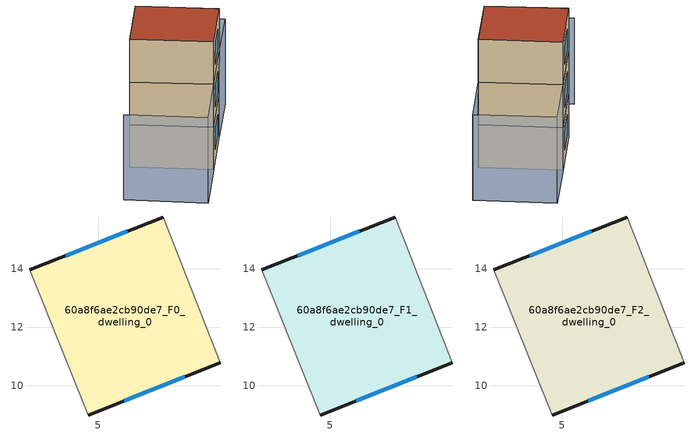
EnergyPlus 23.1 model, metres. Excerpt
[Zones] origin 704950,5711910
60a8f6ae2cb90de7_F0_dwelling_0
 floor ground (EU_floor_Construction): 7.22,15.77 9.17,10.79 4.67,9 2.66,13.96 z0
 wall outside (EU_wall_Construction): 7.22,15.77 2.66,13.96 / 4.67,9 9.17,10.79 z0:3
 wall adiabatic (EU_wall_Construction): 9.17,10.79 7.22,15.77 / 2.66,13.96 4.67,9 z0:3
 window (EU_Window_Construction): 5.99,15.28 3.89,14.45 / 5.89,9.48 7.95,10.3 z0.81:2.19
60a8f6ae2cb90de7_F1_dwelling_0
 floor to 60a8f6ae2cb90de7_F0_dwelling_0 (EU_floor_Construction): 7.22,15.77 9.17,10.79 4.67,9 2.66,13.96 z3
 wall outside (EU_wall_Construction): 7.22,15.77 2.66,13.96 / 4.67,9 9.17,10.79 z3:6
 wall adiabatic (EU_wall_Construction): 9.17,10.79 7.22,15.77 / 2.66,13.96 4.67,9 z3:6
 window (EU_Window_Construction): 5.99,15.28 3.89,14.45 / 5.89,9.48 7.95,10.3 z3.81:5.19
60a8f6ae2cb90de7_F2_dwelling_0
 floor to 60a8f6ae2cb90de7_F1_dwelling_0 (EU_floor_Construction): 7.22,15.77 9.17,10.79 4.67,9 2.66,13.96 z6
 wall outside (EU_wall_Construction): 7.22,15.77 2.66,13.96 / 4.67,9 9.17,10.79 z6:9
 wall adiabatic (EU_wall_Construction): 9.17,10.79 7.22,15.77 / 2.66,13.96 4.67,9 z6:9
 window (EU_Window_Construction): 5.99,15.28 3.89,14.45 / 5.89,9.48 7.95,10.3 z6.81:8.19
 roof outside (EU_roof_Construction): 9.17,10.79 7.22,15.77 2.66,13.96 4.67,9 z9
shading: -1.8,12.21 0.12,7.2 / 2.7,13.98 4.67,9 / 4.67,9 0.12,7.2 / 9.17,10.78 7.22,15.77 / 7.22,15.77 11.64,17.5 / 11.64,17.5 13.6,12.51 / 13.6,12.51 9.17,10.78 z0:6
[Building]
EU S2 Campaign: North Axis=0; Terrain=City; Solar Distribution=FullExterior
[Site:Location]
London: Latitude=51.5; Longitude=-0.5; Time Zone=0; Elevation=25
[SizingPeriod:WeatherFileDays]
AnnualSizingPeriod: Begin Month=1; Begin Day of Month=1; End Month=12; End Day of Month=31; Day of Week for Start Day=Monday; Use Weather File Daylight Saving Period=No; Use Weather File Rain and Snow Indicators=No
[MATERIAL]
EU_InternalMass_Material: Roughness=MediumRough; Thickness=0.1; Conductivity=1; Density=1800; Specific Heat=900; Thermal Absorptance=0.9; Solar Absorptance=0.7; Visible Absorptance=0.7
[MATERIAL:NOMASS] Roughness=MediumRough; Thermal Absorptance=0.9; Solar Absorptance=0.7; Visible Absorptance=0.7
Name | Thermal Resistance
EU_wall_NoMass | 0.727863
EU_roof_NoMass | 0.773354
EU_floor_NoMass | 1.79329
[WINDOWMATERIAL:SIMPLEGLAZINGSYSTEM]
EU_Window_SimpleGlazing: UFactor=2.58614; Solar Heat Gain Coefficient=0.76; Visible Transmittance=0.76
[CONSTRUCTION]
EU_wall_Construction: EU_wall_NoMass
EU_roof_Construction: EU_roof_NoMass
EU_floor_Construction: EU_floor_NoMass
EU_Window_Construction: EU_Window_SimpleGlazing
EU_InternalMass_Construction: EU_InternalMass_Material
[ZONE] Type=1; Multiplier=1; Ceiling Height=autocalculate; Floor Area=autocalculate; Part of Total Floor Area=Yes
Name | Volume
60a8f6ae2cb90de7_F0_dwelling_0 | 78.3479
60a8f6ae2cb90de7_F1_dwelling_0; 60a8f6ae2cb90de7_F2_dwelling_0 | 78.3494
[INTERNALMASS] Construction=EU_InternalMass_Construction; Surface Area=26.1162
Name | Zone or ZoneList
60a8f6ae2cb90de7_F0_dwelling_0_EU_InternalMass | 60a8f6ae2cb90de7_F0_dwelling_0
60a8f6ae2cb90de7_F1_dwelling_0_EU_InternalMass | 60a8f6ae2cb90de7_F1_dwelling_0
60a8f6ae2cb90de7_F2_dwelling_0_EU_InternalMass | 60a8f6ae2cb90de7_F2_dwelling_0
[OTHEREQUIPMENT] Fuel Type=Electricity; Design Level Calculation Method=Watts/Area; Power per Zone Floor Area=1; Fraction Latent=0; Fraction Radiant=0; Fraction Lost=0; Carbon Dioxide Generation Rate=0; EndUse Subcategory=EU_Step8_InternalGains
Name | Zone or ZoneList or Space or SpaceList | Schedule
EU_Step8_InternalGain_60a8f6ae2cb90de7_F0_dwelling_0_f000 | 60a8f6ae2cb90de7_F0_dwelling_0 | EU_Step8_GainSchedule_60a8f6ae2cb90de7_F0_dwelling_0_f000
EU_Step8_InternalGain_60a8f6ae2cb90de7_F1_dwelling_0_f000 | 60a8f6ae2cb90de7_F1_dwelling_0 | EU_Step8_GainSchedule_60a8f6ae2cb90de7_F1_dwelling_0_f000
EU_Step8_InternalGain_60a8f6ae2cb90de7_F2_dwelling_0_f000 | 60a8f6ae2cb90de7_F2_dwelling_0 | EU_Step8_GainSchedule_60a8f6ae2cb90de7_F2_dwelling_0_f000
[ZONEVENTILATION:DESIGNFLOWRATE] Schedule=EU_AlwaysOn; Design Flow Rate Calculation Method=AirChanges/Hour; Air Changes per Hour=0.484901; Ventilation Type=Natural; Fan Pressure Rise=0; Fan Total Efficiency=1; Constant Term Coefficient=1; Temperature Term Coefficient=0; Velocity Term Coefficient=0; Velocity Squared Term Coefficient=0; Minimum Indoor Temperature=-100; Maximum Indoor Temperature=100; Delta Temperature=-100; Minimum Outdoor Temperature=-100; Maximum Outdoor Temperature=100; Maximum Wind Speed=40
Name | Zone or ZoneList or Space or SpaceList
EU_ConstantAir_60a8f6ae2cb90de7_F0_dwelling_0 | 60a8f6ae2cb90de7_F0_dwelling_0
EU_ConstantAir_60a8f6ae2cb90de7_F1_dwelling_0 | 60a8f6ae2cb90de7_F1_dwelling_0
EU_ConstantAir_60a8f6ae2cb90de7_F2_dwelling_0 | 60a8f6ae2cb90de7_F2_dwelling_0
[HVACTEMPLATE:THERMOSTAT] Constant Heating Setpoint=20; Constant Cooling Setpoint=50
EU_HeatOnly_60a8f6ae2cb90de7_F0_dwelling_0; EU_HeatOnly_60a8f6ae2cb90de7_F1_dwelling_0; EU_HeatOnly_60a8f6ae2cb90de7_F2_dwelling_0
[HVACTEMPLATE:ZONE:IDEALLOADSAIRSYSTEM] System Availability Schedule=EU_AlwaysOn; Maximum Heating Supply Air Temperature=50; Minimum Cooling Supply Air Temperature=13; Maximum Heating Supply Air Humidity Ratio=0.0156; Minimum Cooling Supply Air Humidity Ratio=0.0077; Heating Limit=NoLimit; Cooling Limit=NoLimit; Heating Availability Schedule=EU_AlwaysOn; Cooling Availability Schedule=EU_CoolingOff; Dehumidification Control Type=ConstantSensibleHeatRatio; Cooling Sensible Heat Ratio=0.7; Dehumidification Setpoint=60; Humidification Control Type=None; Humidification Setpoint=30; Outdoor Air Method=None; Outdoor Air Flow Rate per Person=0.00944; Outdoor Air Flow Rate per Zone Floor Area=0; Outdoor Air Flow Rate per Zone=0; Demand Controlled Ventilation Type=None; Outdoor Air Economizer Type=NoEconomizer; Heat Recovery Type=None; Sensible Heat Recovery Effectiveness=0.7; Latent Heat Recovery Effectiveness=0.65
Name | Template Thermostat
60a8f6ae2cb90de7_F0_dwelling_0 | EU_HeatOnly_60a8f6ae2cb90de7_F0_dwelling_0
60a8f6ae2cb90de7_F1_dwelling_0 | EU_HeatOnly_60a8f6ae2cb90de7_F1_dwelling_0
60a8f6ae2cb90de7_F2_dwelling_0 | EU_HeatOnly_60a8f6ae2cb90de7_F2_dwelling_0
[SIZING:ZONE] Zone Cooling Design Supply Air Temperature Input Method=SupplyAirTemperature; Zone Cooling Design Supply Air Temperature=13; Zone Heating Design Supply Air Temperature Input Method=SupplyAirTemperature; Zone Heating Design Supply Air Temperature=50; Zone Cooling Design Supply Air Humidity Ratio=0.008; Zone Heating Design Supply Air Humidity Ratio=0.008; Cooling Design Air Flow Method=DesignDay; Cooling Design Air Flow Rate=0; Cooling Minimum Air Flow per Zone Floor Area=0.000762; Cooling Minimum Air Flow=0; Cooling Minimum Air Flow Fraction=0.2; Heating Design Air Flow Method=DesignDay; Heating Design Air Flow Rate=0; Heating Maximum Air Flow per Zone Floor Area=0.002032; Heating Maximum Air Flow=0.141576; Heating Maximum Air Flow Fraction=0.3; Account for Dedicated Outdoor Air System=No; Dedicated Outdoor Air System Control Strategy=NeutralSupplyAir; Dedicated Outdoor Air Low Setpoint Temperature for Design=autosize; Dedicated Outdoor Air High Setpoint Temperature for Design=autosize; Zone Load Sizing Method=Sensible Load Only No Latent Load; Zone Latent Cooling Design Supply Air Humidity Ratio Input Method=HumidityRatioDifference; Zone Cooling Design Supply Air Humidity Ratio Difference=0.005; Zone Latent Heating Design Supply Air Humidity Ratio Input Method=HumidityRatioDifference; Zone Humidification Design Supply Air Humidity Ratio Difference=0.005
60a8f6ae2cb90de7_F0_dwelling_0; 60a8f6ae2cb90de7_F1_dwelling_0; 60a8f6ae2cb90de7_F2_dwelling_0
[SCHEDULE:CONSTANT]
Name | Hourly Value
EU_AlwaysOn | 1
EU_CoolingOff | 0
[SCHEDULE:FILE] Column Number=1; Rows to Skip at Top=0; Number of Hours of Data=8760; Column Separator=Comma; Interpolate to Timestep=No; Minutes per Item=60; Adjust Schedule for Daylight Savings=Yes
Name | File
EU_Step8_GainSchedule_60a8f6ae2cb90de7_F0_dwelling_0_f000 | ../../schedules/60a8f6ae2cb90de7/60a8f6ae2cb90de7_F0_dwelling_0_f000_gain.csv
EU_Step8_GainSchedule_60a8f6ae2cb90de7_F1_dwelling_0_f000 | ../../schedules/60a8f6ae2cb90de7/60a8f6ae2cb90de7_F1_dwelling_0_f000_gain.csv
EU_Step8_GainSchedule_60a8f6ae2cb90de7_F2_dwelling_0_f000 | ../../schedules/60a8f6ae2cb90de7/60a8f6ae2cb90de7_F2_dwelling_0_f000_gain.csv
